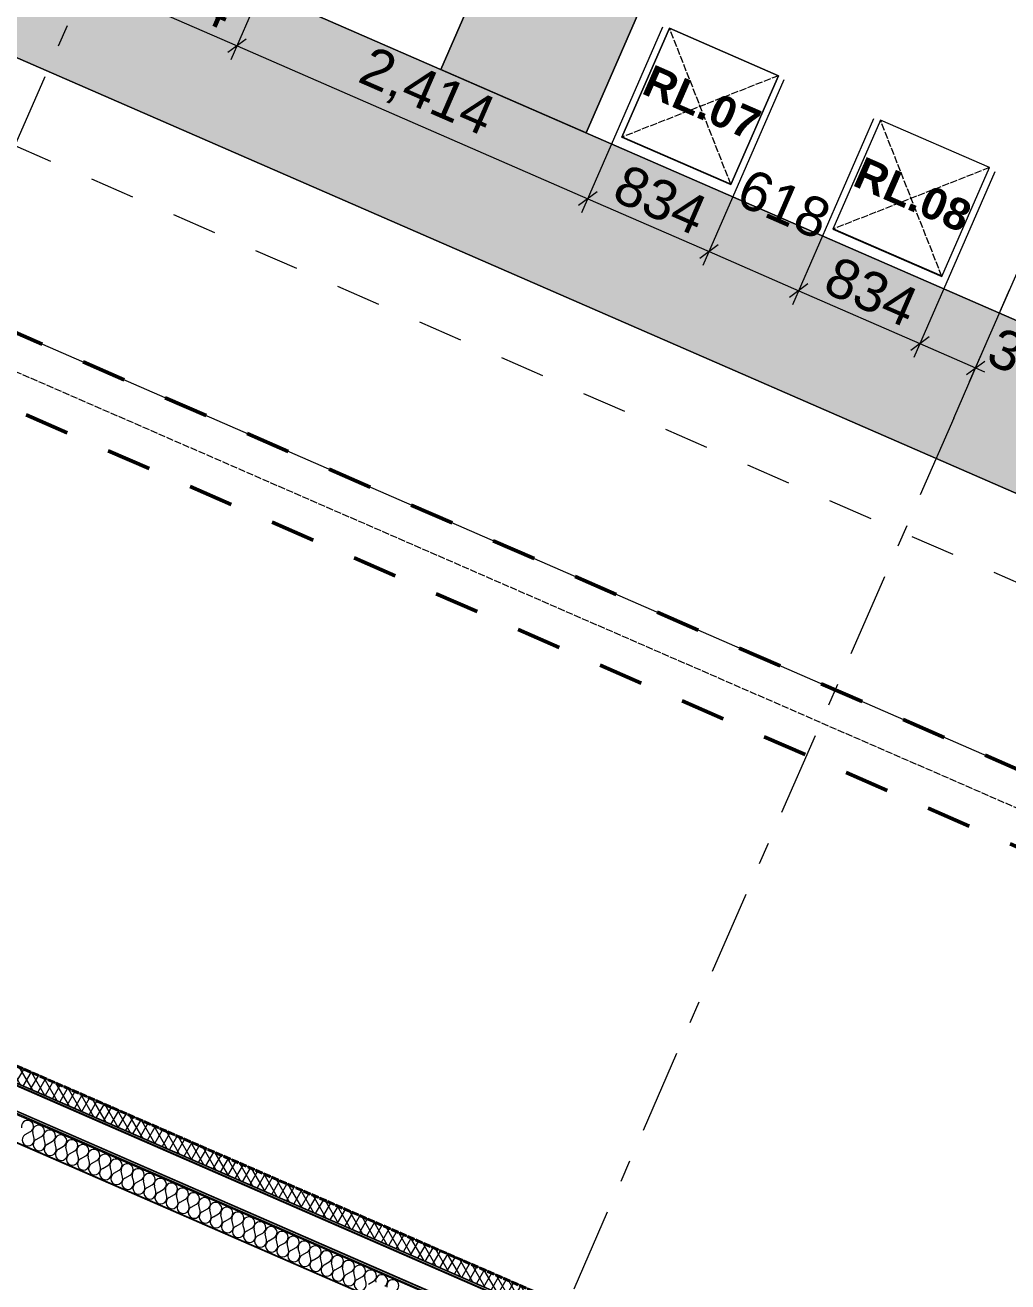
# Model space of a CAD drawing. Header units: millimetres. Extents: x -50172 to 145343, y -110728 to 25069.
# Drawn here: x 3454 to 9654, y -50974 to -43043 of the extents above; entities that cross this region are included whole.
import ezdxf
from ezdxf.enums import TextEntityAlignment as Align

# ---------------------------------------------------------------- set-up
doc = ezdxf.new("R2010")
doc.units = ezdxf.units.MM
doc.header["$MEASUREMENT"] = 0
for name, pattern in [('Dashed', [564.444447, 282.222223, -282.222223]), ('Double Dashed', [1093.611073, 529.166651, -211.666656, 141.111112, -211.666656]), ('Hidden Line', [55, 45, -10])]:
    doc.linetypes.add(name, pattern=pattern)
for name, color, linetype, lineweight in [('A-15-MG_Structural_Grid_Phase_2_Pen_No__173', 1, 'Continuous', 18), ('A-20-M_Floor_Slab_Pen_No__195', 7, 'Continuous', 35), ('A-20-M_Floor_Slab_Pen_No__4', 7, 'Continuous', 20), ('A-20-M_Floor_Slab_Pen_No__89', 8, 'Continuous', 20), ('A-20-M_Roof_Accessory_Pen_No__1', 7, 'Continuous', 13), ('A-95-MC_Marker_Section_P2.Marker_Pen_No__1', 7, 'Continuous', 13), ('New_A-20-M_Roof_Accessory_Pen_No__1', 7, 'Continuous', 13), ('New_A-20-M_Roof_Accessory_Pen_No__150', 7, 'Continuous', 0), ('New_A-20-M_Roof_Accessory_Pen_No__156', 5, 'Continuous', 50), ('New_A-20-M_Roof_Pen_No__1', 7, 'Continuous', 13), ('New_A-20-M_Roof_Pen_No__92', 8, 'Continuous', 13), ('New_A-25-M_Wall_Ext_Pen_No__1', 7, 'Continuous', 13), ('New_A-95-D_1_100_Pen_No__1', 7, 'Continuous', 13), ('New_A-95-P_Text_1_50_GA_Pen_No__86', 8, 'Continuous', 20)]:
    doc.layers.add(name, color=color, linetype=linetype, lineweight=lineweight)
for name, color, linetype in [('A-20-M_Floor_Slab', 7, 'Continuous'), ('A-95-MC_Marker_Section_P2.Marker', 7, 'Continuous'), ('New_A-15-MG_Structural_Grid_Phase_2', 7, 'Continuous'), ('New_A-20-M_Roof', 7, 'Continuous'), ('New_A-25-M_Wall_Ext', 7, 'Continuous'), ('New_A-95-D_1_100', 7, 'Continuous')]:
    doc.layers.add(name, color=color, linetype=linetype)
for name, color, linetype, lineweight, true_color in [('A-20-M_Floor_Slab_Pen_No__107', 7, 'Continuous', 15, 0xa6a6a6), ('New_A-15-MG_Structural_Grid_Phase_2_Pen_No__222', 7, 'Continuous', 13, 0x65af33), ('New_A-25-M_Wall_Ext_Pen_No__107', 7, 'Continuous', 15, 0xa6a6a6)]:
    doc.layers.add(name, color=color, linetype=linetype, lineweight=lineweight, true_color=true_color)
doc.styles.add('GENERATED_STYLE_2', font='')
doc.styles.add('GENERATED_STYLE_3', font='')
doc.styles.add('GENERATED_STYLE_4', font='')
doc.styles.get('GENERATED_STYLE_2').set_extended_font_data('Swis721 BT', bold=True)
doc.styles.get('GENERATED_STYLE_3').set_extended_font_data('Arial')
doc.styles.get('GENERATED_STYLE_4').set_extended_font_data('Swis721 BT')
doc.dimstyles.new('GENERATED_STYLE__1', dxfattribs={"dimtxt": 250, "dimasz": 95, "dimexe": 0.18, "dimexo": 50, "dimgap": 0.09, "dimtad": 1, "dimdec": 0, "dimzin": 0, "dimdsep": 46, "dimtxsty": 'GENERATED_STYLE_3', "dimblk": 'ARROWHEAD_2', "dimblk1": 'ARROWHEAD_2', "dimblk2": 'ARROWHEAD_2', "dimcen": 0.09, "dimclrd": 7, "dimclre": 7, "dimclrt": 7, "dimadec": 0, "dimazin": 0, "dimtfac": 1, "dimtdec": 4, "dimtmove": 0, "dimatfit": 3, "dimfxl": 1, "dimtolj": 1, "dimtzin": 0, "dimarcsym": 0})

# ---------------------------------------------------------------- blocks, each defined once
blk = doc.blocks.new('Roof_1_1', base_point=(-23076.4, -22803))
at = {"layer": 'New_A-20-M_Roof_Pen_No__92', "linetype": 'Continuous', "flags": 128}
for points in [[(-30853.7, -30049.5), (14148.5, -49672.6)], [(7219.8, -43749.8), (7519.5, -43062.4)], [(7519.5, -43062.4), (8207, -43362.2)], [(8207, -43362.2), (7907.2, -44049.6)], [(8850.5, -43642.7), (8550.7, -44330.2)], [(9538, -43942.5), (8850.5, -43642.7)], [(7907.2, -44049.6), (7219.8, -43749.8)], [(7220.7, -43747.5), (7908.2, -44047.3)], [(9238.2, -44630), (9538, -43942.5)], [(8550.7, -44330.2), (9238.2, -44630)], [(9239.2, -44627.7), (8551.7, -44327.9)]]:
    blk.add_lwpolyline(points, dxfattribs=at)
blk = doc.blocks.new('Slab_2_1', base_point=(22220.5, -31567.4))
at = {"layer": 'A-20-M_Floor_Slab_Pen_No__89', "linetype": 'Continuous', "flags": 128}
blk.add_lwpolyline([(22220.5, -31567.4), (1807.4, -22666.3), (1702.5, -22906.9), (21875, -31703.1), (12362.1, -53519.2), (-4050.1, -46362.7), (-4155, -46603.2), (12497.8, -53864.7)], close=True, dxfattribs=at)
blk = doc.blocks.new('*X128')
at = {"layer": 'New_A-25-M_Wall_Ext_Pen_No__107', "linetype": 'Continuous'}
for p, q in [((3454.4, -50044.9), (3487.5, -50026.1)), ((3510.2, -50069.3), (3501.5, -50032.2)), ((3524.2, -50075.4), (3557.3, -50056.6)), ((3580.1, -50099.8), (3571.3, -50062.7)), ((3594, -50105.9), (3627.2, -50087.1)), ((3649.9, -50130.2), (3641.1, -50093.1)), ((3663.9, -50136.3), (3697, -50117.5)), ((3719.8, -50160.7), (3711, -50123.6)), ((3733.7, -50166.8), (3766.9, -50148)), ((3789.6, -50191.1), (3780.8, -50154)), ((3803.6, -50197.2), (3836.7, -50178.4)), ((3859.4, -50221.6), (3850.7, -50184.5)), ((3873.4, -50227.7), (3906.5, -50208.9)), ((3929.3, -50252), (3920.5, -50215)), ((3943.2, -50258.1), (3976.4, -50239.3)), ((3999.1, -50282.5), (3990.3, -50245.4)), ((4013.1, -50288.6), (4046.2, -50269.8)), ((4069, -50312.9), (4060.2, -50275.9)), ((4082.9, -50319), (4116.1, -50300.2)), ((4138.8, -50343.4), (4130, -50306.3)), ((4152.8, -50349.5), (4185.9, -50330.7)), ((4208.6, -50373.8), (4199.9, -50336.8)), ((4222.6, -50379.9), (4255.7, -50361.1)), ((4278.5, -50404.3), (4269.7, -50367.2)), ((4292.4, -50410.4), (4325.6, -50391.6)), ((4348.3, -50434.7), (4339.5, -50397.7)), ((4362.3, -50440.8), (4395.4, -50422)), ((4418.2, -50465.2), (4409.4, -50428.1)), ((4432.1, -50471.3), (4465.3, -50452.5)), ((4488, -50495.7), (4479.2, -50458.6)), ((4502, -50501.7), (4535.1, -50482.9)), ((4557.8, -50526.1), (4549.1, -50489)), ((4571.8, -50532.2), (4604.9, -50513.4)), ((4627.7, -50556.6), (4618.9, -50519.5)), ((4641.6, -50562.7), (4674.8, -50543.9)), ((4697.5, -50587), (4688.7, -50549.9)), ((4711.5, -50593.1), (4744.6, -50574.3)), ((4767.4, -50617.5), (4758.6, -50580.4)), ((4781.3, -50623.6), (4814.5, -50604.8)), ((4837.2, -50647.9), (4828.4, -50610.9)), ((4851.2, -50654), (4884.3, -50635.2)), ((4907, -50678.4), (4898.3, -50641.3)), ((4921, -50684.5), (4954.1, -50665.7)), ((4976.9, -50708.8), (4968.1, -50671.8)), ((4990.8, -50714.9), (5024, -50696.1)), ((5046.7, -50739.3), (5037.9, -50702.2)), ((5060.7, -50745.4), (5093.8, -50726.6)), ((5116.6, -50769.7), (5107.8, -50732.7)), ((5130.5, -50775.8), (5163.7, -50757)), ((5186.4, -50800.2), (5177.6, -50763.1)), ((5200.4, -50806.3), (5233.5, -50787.5)), ((5256.2, -50830.6), (5247.5, -50793.6)), ((5270.2, -50836.7), (5303.3, -50817.9)), ((5326.1, -50861.1), (5317.3, -50824)), ((5340, -50867.2), (5373.2, -50848.4)), ((5395.9, -50891.6), (5387.1, -50854.5)), ((5409.9, -50897.6), (5443, -50878.8)), ((5465.7, -50922), (5457, -50884.9)), ((5479.7, -50928.1), (5512.9, -50909.3)), ((5535.6, -50952.5), (5526.8, -50915.4)), ((5549.6, -50958.5), (5582.7, -50939.7)), ((5605.4, -50982.9), (5596.7, -50945.8)), ((5619.4, -50989), (5652.5, -50970.2))]:
    blk.add_line(p, q, dxfattribs=at)
for centre, start, end in [((3468.7, -49993), 66.44041, 193.31031), ((3468.7, -49993), 299.57051, 66.44041), ((3538.5, -50023.5), 66.44041, 193.31031), ((3538.5, -50023.5), 299.57051, 66.44041), ((3608.4, -50053.9), 66.44041, 193.31031), ((3608.4, -50053.9), 299.57051, 66.44041), ((3473.2, -50078.1), 119.57051, 13.31031), ((3543, -50108.5), 119.57051, 13.31031), ((3612.8, -50139), 119.57051, 13.31031), ((3678.2, -50084.4), 66.44041, 193.31031), ((3678.2, -50084.4), 299.57051, 66.44041), ((3748.1, -50114.8), 66.44041, 193.31031), ((3748.1, -50114.8), 299.57051, 66.44041), ((3817.9, -50145.3), 66.44041, 193.31031), ((3817.9, -50145.3), 299.57051, 66.44041), ((3682.7, -50169.4), 119.57051, 13.31031), ((3752.5, -50199.9), 119.57051, 13.31031), ((3822.4, -50230.3), 119.57051, 13.31031), ((3887.7, -50175.7), 66.44041, 193.31031), ((3887.7, -50175.7), 299.57051, 66.44041), ((3957.6, -50206.2), 66.44041, 193.31031), ((3957.6, -50206.2), 299.57051, 66.44041), ((4027.4, -50236.6), 66.44041, 193.31031), ((4027.4, -50236.6), 299.57051, 66.44041), ((3892.2, -50260.8), 119.57051, 13.31031), ((3962, -50291.3), 119.57051, 13.31031), ((4097.3, -50267.1), 66.44041, 193.31031), ((4097.3, -50267.1), 299.57051, 66.44041), ((4167.1, -50297.5), 66.44041, 193.31031), ((4167.1, -50297.5), 299.57051, 66.44041), ((4031.9, -50321.7), 119.57051, 13.31031), ((4101.7, -50352.2), 119.57051, 13.31031), ((4171.6, -50382.6), 119.57051, 13.31031), ((4236.9, -50328), 66.44041, 193.31031), ((4236.9, -50328), 299.57051, 66.44041), ((4306.8, -50358.5), 66.44041, 193.31031), ((4306.8, -50358.5), 299.57051, 66.44041), ((4376.6, -50388.9), 66.44041, 193.31031), ((4376.6, -50388.9), 299.57051, 66.44041), ((4241.4, -50413.1), 119.57051, 13.31031), ((4311.2, -50443.5), 119.57051, 13.31031), ((4446.5, -50419.4), 66.44041, 193.31031), ((4446.5, -50419.4), 299.57051, 66.44041), ((4516.3, -50449.8), 66.44041, 193.31031), ((4516.3, -50449.8), 299.57051, 66.44041), ((4381.1, -50474), 119.57051, 13.31031), ((4450.9, -50504.4), 119.57051, 13.31031), ((4520.8, -50534.9), 119.57051, 13.31031), ((4586.1, -50480.3), 66.44041, 193.31031), ((4586.1, -50480.3), 299.57051, 66.44041), ((4656, -50510.7), 66.44041, 193.31031), ((4656, -50510.7), 299.57051, 66.44041), ((4725.8, -50541.2), 66.44041, 193.31031), ((4725.8, -50541.2), 299.57051, 66.44041), ((4590.6, -50565.3), 119.57051, 13.31031), ((4660.4, -50595.8), 119.57051, 13.31031), ((4730.3, -50626.2), 119.57051, 13.31031), ((4795.7, -50571.6), 66.44041, 193.31031), ((4795.7, -50571.6), 299.57051, 66.44041), ((4865.5, -50602.1), 66.44041, 193.31031), ((4865.5, -50602.1), 299.57051, 66.44041), ((4935.3, -50632.5), 66.44041, 193.31031), ((4935.3, -50632.5), 299.57051, 66.44041), ((4800.1, -50656.7), 119.57051, 13.31031), ((4870, -50687.1), 119.57051, 13.31031), ((5005.2, -50663), 66.44041, 193.31031), ((5005.2, -50663), 299.57051, 66.44041), ((5075, -50693.4), 66.44041, 193.31031), ((5075, -50693.4), 299.57051, 66.44041), ((4939.8, -50717.6), 119.57051, 13.31031), ((5009.6, -50748.1), 119.57051, 13.31031), ((5079.5, -50778.5), 119.57051, 13.31031), ((5144.9, -50723.9), 66.44041, 193.31031), ((5144.9, -50723.9), 299.57051, 66.44041), ((5214.7, -50754.3), 66.44041, 193.31031), ((5214.7, -50754.3), 299.57051, 66.44041), ((5284.5, -50784.8), 66.44041, 193.31031), ((5284.5, -50784.8), 299.57051, 66.44041), ((5149.3, -50809), 119.57051, 13.31031), ((5219.2, -50839.4), 119.57051, 13.31031), ((5289, -50869.9), 119.57051, 13.31031), ((5354.4, -50815.3), 66.44041, 193.31031), ((5354.4, -50815.3), 299.57051, 66.44041), ((5424.2, -50845.7), 66.44041, 193.31031), ((5424.2, -50845.7), 299.57051, 66.44041), ((5358.8, -50900.3), 119.57051, 13.31031), ((5428.7, -50930.8), 119.57051, 13.31031), ((5494.1, -50876.2), 66.44041, 193.31031), ((5494.1, -50876.2), 299.57051, 66.44041), ((5563.9, -50906.6), 66.44041, 193.31031), ((5563.9, -50906.6), 299.57051, 66.44041), ((5633.7, -50937.1), 66.44041, 193.31031), ((5633.7, -50937.1), 299.57051, 66.44041), ((5498.5, -50961.2), 119.57051, 13.31031), ((5568.4, -50991.7), 119.57051, 13.31031), ((5703.6, -50967.5), 66.44041, 193.31031), ((5703.6, -50967.5), 299.57051, 66.44041), ((5773.4, -50998), 66.44041, 193.31031), ((5773.4, -50998), 299.57051, 66.44041)]:
    blk.add_arc(centre, 38.1, start, end, dxfattribs=at)
blk = doc.blocks.new('Wall_27_1', base_point=(1104.1, -48719.3))
at = {"layer": 'New_A-25-M_Wall_Ext_Pen_No__107', "linetype": 'Continuous', "lineweight": 0, "true_color": 0x535353}
for points in [[(1097.9, -48733.5), (12421.8, -53671.3), (12420.2, -53667.3), (1099.1, -48730.7)], [(1039.1, -48868.2), (12497.8, -53864.8), (12496.2, -53860.8), (1040.3, -48865.5)]]:
    blk.add_hatch(color=251, dxfattribs=at).paths.add_polyline_path(points)
at = {"layer": 'New_A-25-M_Wall_Ext_Pen_No__107', "linetype": 'Continuous'}
for points in [[(12413.8, -53650.9), (1104.1, -48719.3), (1099.1, -48730.7), (12420.2, -53667.3)], [(1034.3, -48879.2), (12504, -53880.6), (12497.8, -53864.8), (1039.1, -48868.2)]]:
    blk.add_hatch(color=256, dxfattribs=at).paths.add_polyline_path(points)
h = blk.add_hatch(dxfattribs=at)
h.set_pattern_fill('Plaster_0001', color=256, style=0, pattern_type=2)
h.set_pattern_definition([(0, (0, 0), (0, 173.2051), [0, -100]), (0, (50, 86.6), (0, 173.2051), [0, -100])])
h.paths.add_polyline_path([(966.2, -49035.5), (12592.1, -54105), (12589.8, -54099.1), (968, -49031.4)])
at = {"layer": 'New_A-25-M_Wall_Ext_Pen_No__1', "linetype": 'Continuous'}
for p, q in [((1097.9, -48733.5), (12421.8, -53671.3)), ((12420.2, -53667.3), (1099.1, -48730.7)), ((1031.9, -48884.7), (12507.1, -53888.5)), ((1034.3, -48879.2), (12504, -53880.6)), ((1039.1, -48868.2), (12497.8, -53864.8)), ((1040.3, -48865.5), (12496.2, -53860.8)), ((968, -49031.4), (12589.8, -54099.1))]:
    blk.add_line(p, q, dxfattribs=at)
at = {"layer": 'New_A-25-M_Wall_Ext_Pen_No__1', "linetype": 'Continuous', "flags": 128}
for points in [[(12413.8, -53650.9), (1104.1, -48719.3)], [(966.2, -49035.5), (12592.1, -54105)]]:
    blk.add_lwpolyline(points, dxfattribs=at)
at = {"layer": 'New_A-25-M_Wall_Ext', "color": 250, "lineweight": 50, "true_color": 0x2a2a2a}
blk.add_blockref('*X128', (0, 0), dxfattribs=at)
blk = doc.blocks.new('*X208')
at = {"layer": 'A-20-M_Floor_Slab_Pen_No__107', "linetype": 'Continuous'}
for points in [[(3747.5, -49762.9), (3597.5, -49697.5), (3597.5, -49699.6), (3747.5, -49765)], [(4047.5, -49893.7), (3897.5, -49828.3), (3897.5, -49830.4), (4047.5, -49895.9)], [(4347.5, -50024.5), (4197.5, -49959.1), (4197.5, -49961.3), (4347.5, -50026.7)], [(4520.4, -50099.9), (4497.5, -50089.9), (4497.5, -50092.1), (4515.4, -50099.9)], [(4515.4, -50099.9), (4647.5, -50157.5), (4647.5, -50155.3), (4520.4, -50099.9)], [(4864.4, -50249.9), (4797.5, -50220.7), (4797.5, -50222.9), (4859.4, -50249.9)], [(4859.4, -50249.9), (4947.5, -50288.3), (4947.5, -50286.1), (4864.4, -50249.9)], [(5208.4, -50399.9), (5097.5, -50351.5), (5097.5, -50353.7), (5203.4, -50399.9)], [(5203.4, -50399.9), (5247.5, -50419.1), (5247.5, -50416.9), (5208.4, -50399.9)], [(5547.5, -50547.7), (5397.5, -50482.3), (5397.5, -50484.5), (5547.4, -50549.9), (5547.5, -50549.9)], [(5547.4, -50549.9), (5547.5, -50549.9), (5547.5, -50549.9)], [(5847.5, -50678.5), (5697.5, -50613.1), (5697.5, -50615.3), (5847.5, -50680.7)], [(6147.5, -50809.4), (5997.5, -50744), (5997.5, -50746.1), (6147.5, -50811.5)], [(6447.4, -50940.2), (6297.4, -50874.8), (6297.4, -50876.9), (6447.4, -50942.4)]]:
    blk.add_hatch(color=256, dxfattribs=at).paths.add_polyline_path(points)
blk = doc.blocks.new('Wall_94_1', base_point=(-4384.7, -46216.8))
at = {"layer": 'A-20-M_Floor_Slab_Pen_No__107', "linetype": 'Continuous'}
h = blk.add_hatch(dxfattribs=at)
h.set_pattern_fill('Batt_Insulation_0001', color=256, style=0, pattern_type=2)
h.set_pattern_definition([(60, (0, 0), (-43.30127, 25), []), (120, (0, 0), (43.30127, 25), [])])
h.paths.add_polyline_path([(12363.1, -53521.9), (-4050.9, -46364.5), (-4090.1, -46454.4), (12413.8, -53650.9)])
at = {"layer": 'A-20-M_Floor_Slab_Pen_No__195', "linetype": 'Hidden Line'}
blk.add_line((12363.1, -53521.9), (-4050.9, -46364.5), dxfattribs=at)
at = {"layer": 'A-20-M_Floor_Slab_Pen_No__195', "linetype": 'Hidden Line', "flags": 128}
blk.add_lwpolyline([(12362.1, -53519.2), (-4050.1, -46362.7)], dxfattribs=at)
at = {"layer": 'A-20-M_Floor_Slab_Pen_No__4', "linetype": 'Continuous', "flags": 128}
blk.add_lwpolyline([(-4090.1, -46454.4), (12413.8, -53650.9)], dxfattribs=at)
at = {"layer": 'A-20-M_Floor_Slab', "color": 250, "lineweight": 50, "true_color": 0x2a2a2a}
blk.add_blockref('*X208', (0, 0), dxfattribs=at)
blk = doc.blocks.new('*D453')
at = {"layer": 'New_A-95-D_1_100_Pen_No__1', "linetype": 'Continuous'}
for p, q in [((3807.2, -42847), (4322.5, -41665.2)), ((3989.4, -42926.4), (4500.3, -41754.6)), ((3460.3, -42593.5), (3844.7, -42761.1)), ((3902.7, -42718.2), (3786.6, -42803.9)), ((3844.7, -42761.1), (4026.8, -42840.5)), ((4084.9, -42797.6), (3968.8, -42883.4)), ((4026.8, -42840.5), (4791.3, -43173.8))]:
    blk.add_line(p, q, dxfattribs=at)
at = {"layer": 'New_A-95-D_1_100_Pen_No__1', "insert": (4094.1, -42501.7), "char_height": 250, "attachment_point": 7, "rotation": 336.44041, "style": 'GENERATED_STYLE_3'}
blk.add_mtext('\\A1;{\\fArial|b0|i0|c0|p34;199}', dxfattribs=at)
blk = doc.blocks.new('ARROWHEAD_2')
at = {"color": 0, "linetype": 'Continuous', "lineweight": 0}
for p, q in [((0, 0), (-1, 0)), ((-0.378, -0.655), (0.378, 0.655))]:
    blk.add_line(p, q, dxfattribs=at)
blk = doc.blocks.new('*D454')
at = {"layer": 'New_A-95-D_1_100_Pen_No__1', "linetype": 'Continuous'}
for p, q in [((4084.9, -42797.6), (3968.8, -42883.4)), ((4026.8, -42840.5), (4791.3, -43173.8)), ((4849.4, -43131), (4733.3, -43216.7))]:
    blk.add_line(p, q, dxfattribs=at)
at = {"layer": 'New_A-95-D_1_100_Pen_No__1', "insert": (4166.9, -42847), "char_height": 250, "attachment_point": 7, "rotation": 336.44041, "style": 'GENERATED_STYLE_3'}
blk.add_mtext('\\A1;{\\fArial|b0|i0|c0|p34;834}', dxfattribs=at)
blk = doc.blocks.new('*D455')
at = {"layer": 'New_A-95-D_1_100_Pen_No__1', "linetype": 'Continuous'}
for p, q in [((4753.8, -43259.8), (5264.8, -42087.9)), ((4026.8, -42840.5), (4791.3, -43173.8)), ((6966.8, -44224.8), (7477.8, -43052.9)), ((4849.4, -43131), (4733.3, -43216.7)), ((4791.3, -43173.8), (7004.3, -44138.8)), ((7062.4, -44096), (6946.3, -44181.7)), ((7004.3, -44138.8), (7768.8, -44472.2))]:
    blk.add_line(p, q, dxfattribs=at)
at = {"layer": 'New_A-95-D_1_100_Pen_No__1', "insert": (5524.6, -43439), "char_height": 250, "attachment_point": 7, "rotation": 336.44041, "style": 'GENERATED_STYLE_3'}
blk.add_mtext('\\A1;{\\fArial|b0|i0|c0|p34;2,414}', dxfattribs=at)
blk = doc.blocks.new('*D456')
at = {"layer": 'New_A-95-D_1_100_Pen_No__1', "linetype": 'Continuous'}
for p, q in [((7731.3, -44558.1), (8242.3, -43386.3)), ((7062.4, -44096), (6946.3, -44181.7)), ((7004.3, -44138.8), (7768.8, -44472.2)), ((7826.8, -44429.3), (7710.7, -44515)), ((7768.8, -44472.2), (8335.3, -44719.2))]:
    blk.add_line(p, q, dxfattribs=at)
at = {"layer": 'New_A-95-D_1_100_Pen_No__1', "insert": (7144.4, -44145.3), "char_height": 250, "attachment_point": 7, "rotation": 336.44041, "style": 'GENERATED_STYLE_3'}
blk.add_mtext('\\A1;{\\fArial|b0|i0|c0|p34;834}', dxfattribs=at)
blk = doc.blocks.new('*D457')
at = {"layer": 'New_A-95-D_1_100_Pen_No__1', "linetype": 'Continuous'}
for p, q in [((8297.8, -44805.1), (8808.8, -43633.3)), ((7826.8, -44429.3), (7710.7, -44515)), ((7768.8, -44472.2), (8335.3, -44719.2)), ((8393.3, -44676.3), (8277.2, -44762.1)), ((8335.3, -44719.2), (9099.8, -45052.5))]:
    blk.add_line(p, q, dxfattribs=at)
at = {"layer": 'New_A-95-D_1_100_Pen_No__1', "insert": (7924.8, -44172), "char_height": 250, "attachment_point": 7, "rotation": 336.44041, "style": 'GENERATED_STYLE_3'}
blk.add_mtext('\\A1;{\\fArial|b0|i0|c0|p34;618}', dxfattribs=at)
blk = doc.blocks.new('*D458')
at = {"layer": 'New_A-95-D_1_100_Pen_No__1', "linetype": 'Continuous'}
for p, q in [((9062.3, -45138.5), (9573.3, -43966.6)), ((8393.3, -44676.3), (8277.2, -44762.1)), ((8335.3, -44719.2), (9099.8, -45052.5)), ((9157.8, -45009.7), (9041.7, -45095.4))]:
    blk.add_line(p, q, dxfattribs=at)
at = {"layer": 'New_A-95-D_1_100_Pen_No__1', "insert": (8475.3, -44725.7), "char_height": 250, "attachment_point": 7, "rotation": 336.44041, "style": 'GENERATED_STYLE_3'}
blk.add_mtext('\\A1;{\\fArial|b0|i0|c0|p34;834}', dxfattribs=at)
blk = doc.blocks.new('*D459')
at = {"layer": 'New_A-95-D_1_100_Pen_No__1', "linetype": 'Continuous'}
for p, q in [((9062.3, -45138.5), (9573.3, -43966.6)), ((9413.4, -45291.6), (9920.7, -44128.1)), ((9157.8, -45009.7), (9041.7, -45095.4)), ((9099.8, -45052.5), (9450.8, -45205.6)), ((9392.8, -45248.5), (9508.9, -45162.8)), ((9450.8, -45205.6), (9506.9, -45230.1))]:
    blk.add_line(p, q, dxfattribs=at)
at = {"layer": 'New_A-95-D_1_100_Pen_No__1', "insert": (9503.9, -45174.2), "char_height": 250, "attachment_point": 7, "rotation": 336.44041, "style": 'GENERATED_STYLE_3'}
blk.add_mtext('\\A1;{\\fArial|b0|i0|c0|p34;383}', dxfattribs=at)
blk = doc.blocks.new('Standard grid marker_34')
at = {"layer": 'New_A-15-MG_Structural_Grid_Phase_2_Pen_No__222', "linetype": 'Double Dashed'}
blk.add_line((1316.9, 0), (57054.5, 0), dxfattribs=at)
at = {"layer": 'New_A-15-MG_Structural_Grid_Phase_2_Pen_No__222', "style": 'GENERATED_STYLE_4'}
for tag, p in [('AC_MarkerText_1_0', (-500, 43.4)), ('AC_MarkerText_1_1', (58871.4, 43.4))]:
    blk.add_attdef(tag, text='', height=350, rotation=180, dxfattribs=at).set_placement(p, align=Align.MIDDLE_CENTER)
blk = doc.blocks.new('Standard grid marker_35')
at = {"layer": 'New_A-15-MG_Structural_Grid_Phase_2_Pen_No__222', "linetype": 'Double Dashed'}
blk.add_line((2211.6, 0), (53472.7, 0), dxfattribs=at)
at = {"layer": 'New_A-15-MG_Structural_Grid_Phase_2_Pen_No__222', "style": 'GENERATED_STYLE_4'}
for tag, p in [('AC_MarkerText_1_0', (-500, 1206.2)), ('AC_MarkerText_1_1', (56184.2, 1206.2))]:
    blk.add_attdef(tag, text='', height=350, rotation=270, dxfattribs=at).set_placement(p, align=Align.MIDDLE_CENTER)
blk = doc.blocks.new('Standard grid marker_36')
at = {"layer": 'New_A-15-MG_Structural_Grid_Phase_2_Pen_No__222', "linetype": 'Double Dashed'}
for q in [(20268.4, 0), (0, 0)]:
    blk.add_line((7182, 0), q, dxfattribs=at)
blk.add_point((7182, 0), dxfattribs=at)
blk.add_point((7182, 0), dxfattribs=at)
at = {"layer": 'New_A-15-MG_Structural_Grid_Phase_2_Pen_No__222', "style": 'GENERATED_STYLE_4'}
for tag, p in [('AC_MarkerText_1_0', (-500, 36.5)), ('AC_MarkerText_1_1', (27950.4, 36.5))]:
    blk.add_attdef(tag, text='', height=350, rotation=270, dxfattribs=at).set_placement(p, align=Align.MIDDLE_CENTER)
blk = doc.blocks.new('Cutting Plane_5_1', base_point=(18850.6, -50545.4))
at = {"layer": 'A-95-MC_Marker_Section_P2.Marker_Pen_No__1', "linetype": 'Dashed'}
blk.add_line((18621.4, -50445.5), (-6789.2, -39365.2), dxfattribs=at)

msp = doc.modelspace()

# ---------------------------------------------------------------- hatches: boundary and pattern name
at = {"layer": 'A-20-M_Roof_Accessory_Pen_No__1', "linetype": 'Continuous', "lineweight": 0, "true_color": 0x000000}
for points in [[(6076.4, -43323.7), (6993, -43723.4), (11206.5, -34060.7), (10289.8, -33661), (8776, -37132.6), (7452.4, -40168)], [(-6139, -37997.2), (-6538.7, -38913.8), (13053.7, -47457.1), (13453.4, -46540.4)]]:
    msp.add_hatch(color=178, dxfattribs=at).paths.add_polyline_path(points)
at = {"layer": 'New_A-20-M_Roof_Accessory_Pen_No__150', "linetype": 'Continuous'}
h = msp.add_hatch(dxfattribs=at)
h.set_pattern_fill('Brick_Floor___Laid_Flat__BB', color=256, style=0, pattern_type=2)
h.set_pattern_definition([(291.4404, (5553.23, -37723.28), (249.454, 97.963), [201, -67]), (291.4404, (5689.06, -37885.88), (249.454, 97.963), [201, -67]), (291.4404, (5726.94, -37799.02), (249.454, 97.963), [201, -67]), (291.4404, (5764.8, -37712.17), (249.454, 97.963), [201, -67]), (21.4404, (5602.2, -37848), (-97.963, 249.454), [201, -67]), (21.4404, (5640.08, -37761.15), (-97.963, 249.454), [201, -67]), (21.4404, (5677.95, -37674.3), (-97.963, 249.454), [201, -67]), (21.4404, (5813.8, -37836.9), (-97.963, 249.454), [201, -67])])
h.paths.add_polyline_path([(6076.4, -43323.7), (7452.4, -40168), (8776, -37132.6), (10289.8, -33661), (11206.5, -34060.7), (6993, -43723.4)])
h = msp.add_hatch(dxfattribs=at)
h.set_pattern_fill('Brick_Floor___Laid_Flat__BB', color=256, style=0, pattern_type=2)
h.set_pattern_definition([(21.4404, (2407.04, -40107.06), (-97.963, 249.454), [201, -67]), (21.4404, (2569.64, -39971.22), (-97.963, 249.454), [201, -67]), (21.4404, (2482.8, -39933.35), (-97.963, 249.454), [201, -67]), (21.4404, (2395.93, -39895.48), (-97.963, 249.454), [201, -67]), (111.4404, (2531.77, -40058.08), (249.454, 97.963), [201, -67]), (111.4404, (2444.91, -40020.2), (249.454, 97.963), [201, -67]), (111.4404, (2358.06, -39982.33), (249.454, 97.963), [201, -67]), (111.4404, (2520.66, -39846.5), (249.454, 97.963), [201, -67])])
h.paths.add_polyline_path([(-6139, -37997.2), (13453.4, -46540.4), (13053.7, -47457.1), (-6538.7, -38913.8)])

# ---------------------------------------------------------------- linework, layer by layer
at = {"layer": 'A-15-MG_Structural_Grid_Phase_2_Pen_No__173', "linetype": 'Hidden Line'}
msp.add_line((-30693.2, -30364.9), (13725.5, -49733.7), dxfattribs=at)
at = {"layer": 'A-20-M_Roof_Accessory_Pen_No__1', "linetype": 'Continuous', "flags": 128}
for points in [[(6076.4, -43323.7), (6993, -43723.4), (11206.5, -34060.7), (10289.8, -33661), (8776, -37132.6), (7452.4, -40168)], [(-6139, -37997.2), (-6538.7, -38913.8), (13053.7, -47457.1), (13453.4, -46540.4)]]:
    msp.add_lwpolyline(points, close=True, dxfattribs=at)
at = {"layer": 'New_A-20-M_Roof_Accessory_Pen_No__1', "linetype": 'Continuous', "flags": 128}
for points in [[(6076.4, -43323.7), (7452.4, -40168), (8776, -37132.6), (10289.8, -33661), (11206.5, -34060.7), (6993, -43723.4)], [(-6139, -37997.2), (13453.4, -46540.4), (13053.7, -47457.1), (-6538.7, -38913.8)]]:
    msp.add_lwpolyline(points, close=True, dxfattribs=at)
at = {"layer": 'New_A-20-M_Roof_Accessory_Pen_No__156', "linetype": 'Dashed', "flags": 128}
for points in [[(-30845.3, -30053.1), (14148.5, -49672.6)], [(-31204.6, -30387.4), (13968.6, -50085.1)]]:
    msp.add_lwpolyline(points, dxfattribs=at)
at = {"layer": 'New_A-20-M_Roof_Pen_No__1', "linetype": 'Hidden Line'}
for p, q in [((7907.2, -44049.6), (7519.5, -43062.4)), ((8207, -43362.1), (7219.7, -43749.8)), ((9238.2, -44630), (8850.5, -43642.7)), ((9538, -43942.5), (8550.7, -44330.2))]:
    msp.add_line(p, q, dxfattribs=at)
at = {"layer": 'New_A-20-M_Roof_Pen_No__1', "linetype": 'Continuous', "flags": 128}
for points in [[(8207, -43362.1), (7519.5, -43062.4), (7219.7, -43749.8), (7907.2, -44049.6)], [(9538, -43942.5), (8850.5, -43642.7), (8550.7, -44330.2), (9238.2, -44630)]]:
    msp.add_lwpolyline(points, close=True, dxfattribs=at)

# ---------------------------------------------------------------- block references
at = {"layer": 'A-20-M_Floor_Slab', "color": 8, "linetype": 'Continuous', "lineweight": 20}
msp.add_blockref('Slab_2_1', (22220.5, -31567.4), dxfattribs=at)
at = {"layer": 'A-20-M_Floor_Slab', "color": 250, "lineweight": 50, "true_color": 0x2a2a2a}
msp.add_blockref('Wall_94_1', (-4384.7, -46216.8), dxfattribs=at)
at = {"layer": 'A-95-MC_Marker_Section_P2.Marker'}
msp.add_blockref('Cutting Plane_5_1', (18850.6, -50545.4), dxfattribs=at)
at = {"layer": 'New_A-15-MG_Structural_Grid_Phase_2', "color": 8, "linetype": 'Continuous', "lineweight": 15, "zscale": 1000}
for name, p, rotation in [('Standard grid marker_35', (-2323.9, -56907.5), 66.44041158399293), ('Standard grid marker_36', (6441.9, -52106.2), 66.44041158399293), ('Standard grid marker_34', (17283.6, -55774.3), 156.4404115839929)]:
    msp.add_blockref(name, p, dxfattribs=dict(at, rotation=rotation))
at = {"layer": 'New_A-20-M_Roof', "color": 8, "linetype": 'Continuous', "lineweight": 13}
msp.add_blockref('Roof_1_1', (-23076.4, -22803), dxfattribs=at)
at = {"layer": 'New_A-25-M_Wall_Ext', "color": 250, "lineweight": 50, "true_color": 0x2a2a2a}
msp.add_blockref('Wall_27_1', (1104.1, -48719.3), dxfattribs=at)

# ---------------------------------------------------------------- texts
at = {"layer": 'New_A-95-P_Text_1_50_GA_Pen_No__86', "linetype": 'Continuous', "char_height": 200, "attachment_point": 2, "rotation": 336.44041, "style": 'GENERATED_STYLE_2'}
for s, insert in [('\\A1;{\\fSwis721 BT|b1|i0|c0|p34;RL.07}', (7764, -43439.8)), ('\\A1;{\\fSwis721 BT|b1|i0|c0|p34;RL.08}', (9095, -44020.2))]:
    msp.add_mtext(s, dxfattribs=dict(at, insert=insert))

# ---------------------------------------------------------------- dimensions: what is measured, and where the dimension line sits
at = {"layer": 'New_A-95-D_1_100', "linetype": 'Continuous'}
for base, p1, p2, picture, middle in [((4026.8, -42840.5), (4342.5, -41619.3), (4520.3, -41708.7), '*D453', (4413.9, -42504.7)), ((4791.3, -43173.8), (4520.3, -41708.7), (5284.8, -42042.1), '*D454', (4486.7, -42850.1)), ((7004.3, -44138.8), (5284.8, -42042.1), (7497.8, -43007.1), '*D455', (5979.3, -43500.9)), ((7768.8, -44472.2), (7497.8, -43007.1), (8262.3, -43340.4), '*D456', (7464.1, -44148.4)), ((8335.3, -44719.2), (8262.3, -43340.4), (8828.8, -43587.4), '*D457', (8244.5, -44175.1)), ((9099.8, -45052.5), (8828.8, -43587.4), (9593.3, -43920.8), '*D458', (8795.1, -44728.8)), ((9450.8, -45205.6), (9593.3, -43920.8), (9940.7, -44082.3), '*D459', (9823.7, -45177.3))]:
    dim = msp.add_linear_dim(base=base, p1=p1, p2=p2, angle=336.44041, dimstyle='GENERATED_STYLE__1', dxfattribs=at)
    dim.commit()
    dim.dimension.update_dxf_attribs({"geometry": picture, "text_midpoint": middle, "dimtype": 160, "text_rotation": 336.44041})

doc.saveas('drawing.dxf')
